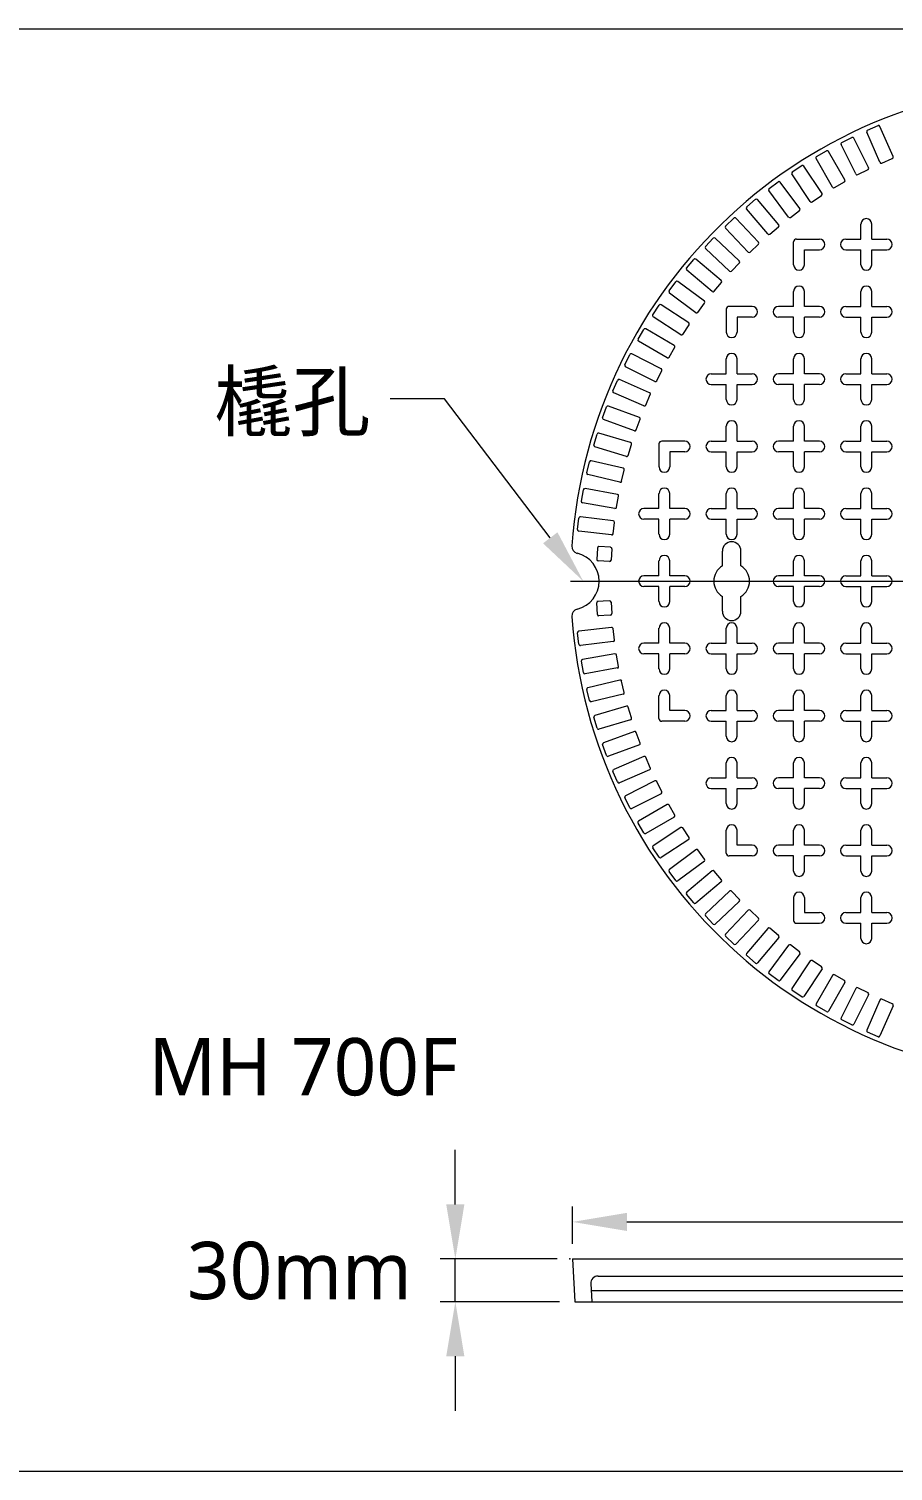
# Model space of a CAD drawing. Header units: millimetres. Extents: x 4664 to 8864, y -38 to 2932.
# Drawn here: x 7445 to 7746, y 2042 to 2545 of the extents above; entities that cross this region are included whole.
import ezdxf

# ---------------------------------------------------------------- set-up
doc = ezdxf.new("R2010")
doc.units = ezdxf.units.MM
doc.styles.add('AEH', font='kaiu.ttf')
doc.styles.add('微軟正黑體-20', font='Microsoft JhengHei.ttf', dxfattribs={"height": 20})
doc.styles.add('微軟正黑體-30', font='Microsoft JhengHei.ttf', dxfattribs={"height": 30})

msp = doc.modelspace()

# ---------------------------------------------------------------- linework, layer by layer
at = {"lineweight": 5}
for p, q in [((6850.34, 2544.88), (8022.99, 2544.88)), ((7737.53, 2509.53), (7741.2, 2511.12)), ((7746.41, 2500.3), (7741.86, 2510.86)), ((7728.5, 2505.19), (7732.08, 2506.99)), ((7737.91, 2496.49), (7732.75, 2506.77)), ((7741.82, 2498.32), (7737.27, 2508.88)), ((7719.74, 2500.34), (7723.2, 2502.34)), ((7729.63, 2492.2), (7723.89, 2502.15)), ((7733.44, 2494.25), (7728.28, 2504.52)), ((7711.27, 2494.98), (7714.62, 2497.18)), ((7721.63, 2487.43), (7715.31, 2497.03)), ((7725.3, 2489.7), (7719.56, 2499.66)), ((7734.11, 2494.03), (7737.68, 2495.82)), ((7742.48, 2498.06), (7746.15, 2499.64)), ((7703.13, 2489.14), (7706.34, 2491.53)), ((7713.91, 2482.2), (7707.04, 2491.42)), ((7717.45, 2484.68), (7711.13, 2494.29)), ((7725.99, 2489.52), (7729.45, 2491.51)), ((7709.9, 2479.22), (7703.03, 2488.44)), ((7718.14, 2484.54), (7721.48, 2486.74)), ((7702.68, 2473.32), (7695.29, 2482.13)), ((7695.35, 2482.83), (7698.41, 2485.41)), ((7706.51, 2476.54), (7699.12, 2485.34)), ((7710.6, 2479.11), (7713.81, 2481.5)), ((7687.94, 2476.09), (7690.85, 2478.83)), ((7699.45, 2470.45), (7691.56, 2478.81)), ((7703.38, 2473.26), (7706.45, 2475.83)), ((7735.22, 2471.55), (7735.22, 2476.8)), ((7738.97, 2471.55), (7738.97, 2476.8)), ((7680.94, 2468.92), (7683.69, 2471.83)), ((7692.76, 2463.96), (7684.39, 2471.85)), ((7695.81, 2467.02), (7687.92, 2475.38)), ((7711.72, 2462.55), (7711.72, 2470.55)), ((7712.72, 2471.55), (7720.72, 2471.55)), ((7729.97, 2471.55), (7735.22, 2471.55)), ((7738.97, 2471.55), (7744.22, 2471.55)), ((7689.32, 2460.33), (7680.96, 2468.22)), ((7696.52, 2467), (7699.43, 2469.74)), ((7715.47, 2467.8), (7720.72, 2467.8)), ((7715.47, 2462.55), (7715.47, 2467.8)), ((7729.97, 2467.8), (7735.22, 2467.8)), ((7735.22, 2462.55), (7735.22, 2467.8)), ((7738.97, 2467.8), (7744.22, 2467.8)), ((7738.97, 2462.55), (7738.97, 2467.8)), ((7674.37, 2461.36), (7676.94, 2464.42)), ((7683.24, 2453.27), (7674.43, 2460.66)), ((7686.45, 2457.1), (7677.64, 2464.49)), ((7690.03, 2460.35), (7692.78, 2463.25)), ((7668.25, 2453.43), (7670.63, 2456.64)), ((7680.56, 2449.88), (7671.33, 2456.74)), ((7683.94, 2453.33), (7686.51, 2456.39)), ((7677.57, 2445.87), (7668.35, 2452.73)), ((7711.72, 2448.05), (7711.72, 2453.3)), ((7715.47, 2448.05), (7715.47, 2453.3)), ((7735.22, 2448.05), (7735.22, 2453.3)), ((7738.97, 2448.05), (7738.97, 2453.3)), ((7662.6, 2445.16), (7664.79, 2448.5)), ((7675.09, 2442.32), (7665.49, 2448.64)), ((7678.27, 2445.97), (7680.66, 2449.18)), ((7688.23, 2447.05), (7688.23, 2439.05)), ((7697.23, 2448.05), (7689.23, 2448.05)), ((7711.72, 2448.05), (7706.47, 2448.05)), ((7720.72, 2448.05), (7715.47, 2448.05)), ((7729.97, 2448.05), (7735.22, 2448.05)), ((7738.97, 2448.05), (7744.22, 2448.05)), ((7672.34, 2438.15), (7662.74, 2444.47)), ((7673.04, 2438.29), (7675.23, 2441.63)), ((7691.98, 2444.3), (7691.98, 2439.05)), ((7697.23, 2444.3), (7691.98, 2444.3)), ((7711.72, 2444.3), (7706.47, 2444.3)), ((7711.72, 2439.05), (7711.72, 2444.3)), ((7720.72, 2444.3), (7715.47, 2444.3)), ((7715.47, 2439.05), (7715.47, 2444.3)), ((7729.97, 2444.3), (7735.22, 2444.3)), ((7735.22, 2439.05), (7735.22, 2444.3)), ((7738.97, 2444.3), (7744.22, 2444.3)), ((7738.97, 2439.05), (7738.97, 2444.3)), ((7657.44, 2436.57), (7659.44, 2440.03)), ((7667.58, 2430.14), (7657.62, 2435.89)), ((7670.08, 2434.47), (7660.12, 2440.22)), ((7652.78, 2427.7), (7654.58, 2431.27)), ((7665.52, 2426.33), (7655.25, 2431.49)), ((7668.26, 2430.32), (7670.26, 2433.79)), ((7663.28, 2421.87), (7653.01, 2427.03)), ((7663.95, 2422.09), (7665.75, 2425.66)), ((7688.23, 2424.56), (7688.23, 2429.8)), ((7691.98, 2424.56), (7691.98, 2429.8)), ((7711.72, 2424.56), (7711.72, 2429.8)), ((7715.47, 2424.56), (7715.47, 2429.8)), ((7735.22, 2424.56), (7735.22, 2429.8)), ((7738.97, 2424.56), (7738.97, 2429.8)), ((7648.66, 2418.57), (7650.24, 2422.24)), ((7661.45, 2417.95), (7650.9, 2422.5)), ((7682.98, 2424.56), (7688.23, 2424.56)), ((7682.98, 2420.81), (7688.23, 2420.81)), ((7688.23, 2415.56), (7688.23, 2420.81)), ((7691.98, 2424.56), (7697.23, 2424.56)), ((7691.98, 2420.81), (7697.23, 2420.81)), ((7691.98, 2415.56), (7691.98, 2420.81)), ((7711.72, 2424.56), (7706.47, 2424.56)), ((7711.72, 2420.81), (7706.47, 2420.81)), ((7711.72, 2415.56), (7711.72, 2420.81)), ((7720.72, 2424.56), (7715.47, 2424.56)), ((7720.72, 2420.81), (7715.47, 2420.81)), ((7715.47, 2415.56), (7715.47, 2420.81)), ((7729.97, 2424.56), (7735.22, 2424.56)), ((7729.97, 2420.81), (7735.22, 2420.81)), ((7735.22, 2415.56), (7735.22, 2420.81)), ((7738.97, 2424.56), (7744.22, 2424.56)), ((7738.97, 2420.81), (7744.22, 2420.81)), ((7738.97, 2415.56), (7738.97, 2420.81)), ((7659.47, 2413.36), (7648.92, 2417.91)), ((7660.13, 2413.62), (7661.71, 2417.29)), ((7645.07, 2409.22), (7646.43, 2412.98)), ((7657.88, 2409.34), (7647.07, 2413.27)), ((7656.17, 2404.64), (7645.36, 2408.58)), ((7656.81, 2404.94), (7658.18, 2408.7)), ((7688.23, 2401.06), (7688.23, 2406.31)), ((7691.98, 2401.06), (7691.98, 2406.31)), ((7711.72, 2401.06), (7711.72, 2406.31)), ((7715.47, 2401.06), (7715.47, 2406.31)), ((7735.22, 2401.06), (7735.22, 2406.31)), ((7738.97, 2401.06), (7738.97, 2406.31)), ((7642.02, 2399.67), (7643.17, 2403.5)), ((7654.81, 2400.54), (7643.79, 2403.84)), ((7673.73, 2401.06), (7665.73, 2401.06)), ((7682.98, 2401.06), (7688.23, 2401.06)), ((7691.98, 2401.06), (7697.23, 2401.06)), ((7711.72, 2401.06), (7706.47, 2401.06)), ((7720.72, 2401.06), (7715.47, 2401.06)), ((7729.97, 2401.06), (7735.22, 2401.06)), ((7738.97, 2401.06), (7744.22, 2401.06)), ((7653.37, 2395.75), (7642.36, 2399.05)), ((7654, 2396.09), (7655.14, 2399.92)), ((7664.73, 2400.06), (7664.73, 2392.06)), ((7668.48, 2397.31), (7668.48, 2392.06)), ((7673.73, 2397.31), (7668.48, 2397.31)), ((7682.98, 2397.31), (7688.23, 2397.31)), ((7688.23, 2392.06), (7688.23, 2397.31)), ((7691.98, 2397.31), (7697.23, 2397.31)), ((7691.98, 2392.06), (7691.98, 2397.31)), ((7711.72, 2397.31), (7706.47, 2397.31)), ((7711.72, 2392.06), (7711.72, 2397.31)), ((7720.72, 2397.31), (7715.47, 2397.31)), ((7715.47, 2392.06), (7715.47, 2397.31)), ((7729.97, 2397.31), (7735.22, 2397.31)), ((7735.22, 2392.06), (7735.22, 2397.31)), ((7738.97, 2397.31), (7744.22, 2397.31)), ((7738.97, 2392.06), (7738.97, 2397.31)), ((7639.54, 2389.97), (7640.47, 2393.86)), ((7652.26, 2391.58), (7641.07, 2394.23)), ((7651.7, 2387.08), (7652.63, 2390.97)), ((7651.1, 2386.71), (7639.92, 2389.36)), ((7637.63, 2380.13), (7638.33, 2384.07)), ((7650.23, 2382.48), (7638.91, 2384.48)), ((7649.94, 2377.96), (7650.63, 2381.9)), ((7664.73, 2377.57), (7664.73, 2382.81)), ((7668.48, 2377.57), (7668.48, 2382.81)), ((7688.23, 2377.57), (7688.23, 2382.81)), ((7691.98, 2377.57), (7691.98, 2382.81)), ((7711.72, 2377.57), (7711.72, 2382.81)), ((7715.47, 2377.57), (7715.47, 2382.81)), ((7735.22, 2377.57), (7735.22, 2382.81)), ((7738.97, 2377.57), (7738.97, 2382.81)), ((7649.36, 2377.56), (7638.04, 2379.55)), ((7664.73, 2377.57), (7659.48, 2377.57)), ((7673.73, 2377.57), (7668.48, 2377.57)), ((7682.98, 2377.57), (7688.23, 2377.57)), ((7691.98, 2377.57), (7697.23, 2377.57)), ((7711.72, 2377.57), (7706.47, 2377.57)), ((7720.72, 2377.57), (7715.47, 2377.57)), ((7729.97, 2377.57), (7735.22, 2377.57)), ((7738.97, 2377.57), (7744.22, 2377.57)), ((7636.3, 2370.2), (7636.76, 2374.17)), ((7648.73, 2373.28), (7637.31, 2374.61)), ((7648.71, 2368.75), (7649.17, 2372.72)), ((7664.73, 2373.82), (7659.48, 2373.82)), ((7664.73, 2368.57), (7664.73, 2373.82)), ((7673.73, 2373.82), (7668.48, 2373.82)), ((7668.48, 2368.57), (7668.48, 2373.82)), ((7682.98, 2373.82), (7688.23, 2373.82)), ((7688.23, 2368.57), (7688.23, 2373.82)), ((7691.98, 2373.82), (7697.23, 2373.82)), ((7691.98, 2368.57), (7691.98, 2373.82)), ((7711.72, 2373.82), (7706.47, 2373.82)), ((7711.72, 2368.57), (7711.72, 2373.82)), ((7720.72, 2373.82), (7715.47, 2373.82)), ((7715.47, 2368.57), (7715.47, 2373.82)), ((7729.97, 2373.82), (7735.22, 2373.82)), ((7735.22, 2368.57), (7735.22, 2373.82)), ((7738.97, 2373.82), (7744.22, 2373.82)), ((7738.97, 2368.57), (7738.97, 2373.82)), ((7648.15, 2368.31), (7636.73, 2369.65)), ((7643.26, 2363.77), (7643.02, 2359.78)), ((7647.78, 2364.01), (7643.78, 2364.24)), ((7648.25, 2363.48), (7648.01, 2359.49)), ((7686.85, 2357.53), (7686.85, 2362.69)), ((7693.35, 2357.53), (7693.35, 2362.69)), ((7647.49, 2359.02), (7643.49, 2359.25)), ((7664.73, 2354.07), (7664.73, 2359.32)), ((7668.48, 2354.07), (7668.48, 2359.32)), ((7711.72, 2354.07), (7711.72, 2359.32)), ((7715.47, 2354.07), (7715.47, 2359.32)), ((7735.22, 2354.07), (7735.22, 2359.32)), ((7738.97, 2354.07), (7738.97, 2359.32)), ((7633.86, 2352.2), (7981.29, 2352.2)), ((7664.73, 2354.07), (7659.48, 2354.07)), ((7664.73, 2350.32), (7659.48, 2350.32)), ((7664.73, 2345.07), (7664.73, 2350.32)), ((7673.73, 2354.07), (7668.48, 2354.07)), ((7673.73, 2350.32), (7668.48, 2350.32)), ((7668.48, 2345.07), (7668.48, 2350.32)), ((7711.72, 2354.07), (7706.47, 2354.07)), ((7711.72, 2350.32), (7706.47, 2350.32)), ((7711.72, 2345.07), (7711.72, 2350.32)), ((7720.72, 2354.07), (7715.47, 2354.07)), ((7720.72, 2350.32), (7715.47, 2350.32)), ((7715.47, 2345.07), (7715.47, 2350.32)), ((7729.97, 2354.07), (7735.22, 2354.07)), ((7729.97, 2350.32), (7735.22, 2350.32)), ((7735.22, 2345.07), (7735.22, 2350.32)), ((7738.97, 2354.07), (7744.22, 2354.07)), ((7738.97, 2350.32), (7744.22, 2350.32)), ((7738.97, 2345.07), (7738.97, 2350.32)), ((7647.49, 2345.37), (7642.99, 2345.11)), ((7648.01, 2344.9), (7648.25, 2340.91)), ((7686.85, 2341.7), (7686.85, 2346.86)), ((7693.35, 2341.7), (7693.35, 2346.86)), ((7643.26, 2340.62), (7643.02, 2344.61)), ((7647.78, 2340.38), (7643.29, 2340.12)), ((7648.15, 2336.08), (7636.73, 2334.74)), ((7649.17, 2331.67), (7648.71, 2335.64)), ((7664.73, 2330.57), (7664.73, 2335.82)), ((7668.48, 2330.57), (7668.48, 2335.82)), ((7688.23, 2330.57), (7688.23, 2335.82)), ((7691.98, 2330.57), (7691.98, 2335.82)), ((7711.72, 2330.57), (7711.72, 2335.82)), ((7715.47, 2330.57), (7715.47, 2335.82)), ((7735.22, 2330.57), (7735.22, 2335.82)), ((7738.97, 2330.57), (7738.97, 2335.82)), ((7636.76, 2330.22), (7636.3, 2334.19)), ((7648.73, 2331.11), (7637.31, 2329.78)), ((7664.73, 2330.57), (7659.48, 2330.57)), ((7673.73, 2330.57), (7668.48, 2330.57)), ((7682.98, 2330.57), (7688.23, 2330.57)), ((7691.98, 2330.57), (7697.23, 2330.57)), ((7711.72, 2330.57), (7706.47, 2330.57)), ((7720.72, 2330.57), (7715.47, 2330.57)), ((7729.97, 2330.57), (7735.22, 2330.57)), ((7738.97, 2330.57), (7744.22, 2330.57)), ((7649.36, 2326.84), (7638.04, 2324.84)), ((7650.63, 2322.49), (7649.94, 2326.43)), ((7664.73, 2326.83), (7659.48, 2326.83)), ((7664.73, 2321.58), (7664.73, 2326.83)), ((7673.73, 2326.83), (7668.48, 2326.83)), ((7668.48, 2321.58), (7668.48, 2326.83)), ((7682.98, 2326.83), (7688.23, 2326.83)), ((7688.23, 2321.58), (7688.23, 2326.83)), ((7691.98, 2326.83), (7697.23, 2326.83)), ((7691.98, 2321.58), (7691.98, 2326.83)), ((7711.72, 2326.83), (7706.47, 2326.83)), ((7711.72, 2321.58), (7711.72, 2326.83)), ((7720.72, 2326.83), (7715.47, 2326.83)), ((7715.47, 2321.58), (7715.47, 2326.83)), ((7729.97, 2326.83), (7735.22, 2326.83)), ((7735.22, 2321.58), (7735.22, 2326.83)), ((7738.97, 2326.83), (7744.22, 2326.83)), ((7738.97, 2321.58), (7738.97, 2326.83)), ((7638.33, 2320.32), (7637.63, 2324.26)), ((7650.23, 2321.91), (7638.91, 2319.92)), ((7651.1, 2317.68), (7639.92, 2315.03)), ((7652.63, 2313.42), (7651.7, 2317.31)), ((7640.47, 2310.53), (7639.54, 2314.43)), ((7652.26, 2312.81), (7641.07, 2310.16)), ((7664.73, 2304.33), (7664.73, 2312.33)), ((7668.48, 2307.08), (7668.48, 2312.33)), ((7688.23, 2307.08), (7688.23, 2312.33)), ((7691.98, 2307.08), (7691.98, 2312.33)), ((7711.72, 2307.08), (7711.72, 2312.33)), ((7715.47, 2307.08), (7715.47, 2312.33)), ((7735.22, 2307.08), (7735.22, 2312.33)), ((7738.97, 2307.08), (7738.97, 2312.33)), ((7643.17, 2300.89), (7642.02, 2304.72)), ((7653.37, 2308.64), (7642.36, 2305.34)), ((7655.14, 2304.47), (7654, 2308.3)), ((7673.73, 2307.08), (7668.48, 2307.08)), ((7682.98, 2307.08), (7688.23, 2307.08)), ((7691.98, 2307.08), (7697.23, 2307.08)), ((7711.72, 2307.08), (7706.47, 2307.08)), ((7720.72, 2307.08), (7715.47, 2307.08)), ((7729.97, 2307.08), (7735.22, 2307.08)), ((7738.97, 2307.08), (7744.22, 2307.08)), ((7654.81, 2303.85), (7643.79, 2300.55)), ((7656.17, 2299.75), (7645.36, 2295.81)), ((7673.73, 2303.33), (7665.73, 2303.33)), ((7682.98, 2303.33), (7688.23, 2303.33)), ((7688.23, 2298.08), (7688.23, 2303.33)), ((7691.98, 2303.33), (7697.23, 2303.33)), ((7691.98, 2298.08), (7691.98, 2303.33)), ((7711.72, 2303.33), (7706.47, 2303.33)), ((7711.72, 2298.08), (7711.72, 2303.33)), ((7720.72, 2303.33), (7715.47, 2303.33)), ((7715.47, 2298.08), (7715.47, 2303.33)), ((7729.97, 2303.33), (7735.22, 2303.33)), ((7735.22, 2298.08), (7735.22, 2303.33)), ((7738.97, 2303.33), (7744.22, 2303.33)), ((7738.97, 2298.08), (7738.97, 2303.33)), ((7646.43, 2291.42), (7645.07, 2295.17)), ((7657.88, 2295.05), (7647.07, 2291.12)), ((7658.18, 2295.69), (7656.81, 2299.45)), ((7659.47, 2291.03), (7648.92, 2286.48)), ((7661.71, 2287.1), (7660.13, 2290.77)), ((7650.24, 2282.15), (7648.66, 2285.82)), ((7661.45, 2286.44), (7650.9, 2281.89)), ((7688.23, 2283.58), (7688.23, 2288.83)), ((7691.98, 2283.58), (7691.98, 2288.83)), ((7711.72, 2283.58), (7711.72, 2288.83)), ((7715.47, 2283.58), (7715.47, 2288.83)), ((7735.22, 2283.58), (7735.22, 2288.83)), ((7738.97, 2283.58), (7738.97, 2288.83)), ((7663.28, 2282.52), (7653.01, 2277.36)), ((7665.75, 2278.73), (7663.95, 2282.3)), ((7682.98, 2283.58), (7688.23, 2283.58)), ((7682.98, 2279.84), (7688.23, 2279.84)), ((7688.23, 2274.59), (7688.23, 2279.84)), ((7691.98, 2283.58), (7697.23, 2283.58)), ((7691.98, 2279.84), (7697.23, 2279.84)), ((7691.98, 2274.59), (7691.98, 2279.84)), ((7711.72, 2283.58), (7706.47, 2283.58)), ((7711.72, 2279.84), (7706.47, 2279.84)), ((7711.72, 2274.59), (7711.72, 2279.84)), ((7720.72, 2283.58), (7715.47, 2283.58)), ((7720.72, 2279.84), (7715.47, 2279.84)), ((7715.47, 2274.59), (7715.47, 2279.84)), ((7729.97, 2283.58), (7735.22, 2283.58)), ((7729.97, 2279.84), (7735.22, 2279.84)), ((7735.22, 2274.59), (7735.22, 2279.84)), ((7738.97, 2283.58), (7744.22, 2283.58)), ((7738.97, 2279.84), (7744.22, 2279.84)), ((7738.97, 2274.59), (7738.97, 2279.84)), ((7654.58, 2273.12), (7652.78, 2276.69)), ((7665.52, 2278.06), (7655.25, 2272.9)), ((7667.58, 2274.25), (7657.62, 2268.5)), ((7670.08, 2269.92), (7660.12, 2264.17)), ((7670.26, 2270.61), (7668.26, 2274.07)), ((7659.44, 2264.36), (7657.44, 2267.82)), ((7672.34, 2266.24), (7662.74, 2259.92)), ((7675.23, 2262.76), (7673.04, 2266.1)), ((7688.23, 2257.34), (7688.23, 2265.34)), ((7691.98, 2260.09), (7691.98, 2265.34)), ((7711.72, 2260.09), (7711.72, 2265.34)), ((7715.47, 2260.09), (7715.47, 2265.34)), ((7735.22, 2260.09), (7735.22, 2265.34)), ((7738.97, 2260.09), (7738.97, 2265.34)), ((7664.79, 2255.89), (7662.6, 2259.23)), ((7675.09, 2262.07), (7665.49, 2255.75)), ((7697.23, 2260.09), (7691.98, 2260.09)), ((7711.72, 2260.09), (7706.47, 2260.09)), ((7720.72, 2260.09), (7715.47, 2260.09)), ((7729.97, 2260.09), (7735.22, 2260.09)), ((7738.97, 2260.09), (7744.22, 2260.09)), ((7677.57, 2258.53), (7668.35, 2251.66)), ((7680.56, 2254.52), (7671.33, 2247.65)), ((7680.66, 2255.21), (7678.27, 2258.42)), ((7697.23, 2256.34), (7689.23, 2256.34)), ((7711.72, 2256.34), (7706.47, 2256.34)), ((7711.72, 2251.09), (7711.72, 2256.34)), ((7720.72, 2256.34), (7715.47, 2256.34)), ((7715.47, 2251.09), (7715.47, 2256.34)), ((7729.97, 2256.34), (7735.22, 2256.34)), ((7735.22, 2251.09), (7735.22, 2256.34)), ((7738.97, 2256.34), (7744.22, 2256.34)), ((7738.97, 2251.09), (7738.97, 2256.34)), ((7670.63, 2247.75), (7668.25, 2250.96)), ((7683.24, 2251.12), (7674.43, 2243.73)), ((7686.51, 2248), (7683.94, 2251.06)), ((7686.45, 2247.3), (7677.64, 2239.9)), ((7676.94, 2239.97), (7674.37, 2243.03)), ((7689.32, 2244.07), (7680.96, 2236.18)), ((7692.76, 2240.43), (7684.39, 2232.54)), ((7692.78, 2241.14), (7690.03, 2244.05)), ((7711.72, 2241.84), (7711.72, 2233.84)), ((7715.47, 2241.84), (7715.47, 2236.59)), ((7735.22, 2236.59), (7735.22, 2241.84)), ((7738.97, 2236.59), (7738.97, 2241.84)), ((7683.69, 2232.56), (7680.94, 2235.47)), ((7695.81, 2237.37), (7687.92, 2229.01)), ((7699.43, 2234.65), (7696.52, 2237.39)), ((7715.47, 2236.59), (7720.72, 2236.59)), ((7729.97, 2236.59), (7735.22, 2236.59)), ((7738.97, 2236.59), (7744.22, 2236.59)), ((7699.45, 2233.94), (7691.56, 2225.58)), ((7702.68, 2231.07), (7695.29, 2222.26)), ((7706.45, 2228.56), (7703.38, 2231.13)), ((7712.72, 2232.84), (7720.72, 2232.84)), ((7729.97, 2232.84), (7735.22, 2232.84)), ((7735.22, 2227.6), (7735.22, 2232.84)), ((7738.97, 2232.84), (7744.22, 2232.84)), ((7738.97, 2227.6), (7738.97, 2232.84)), ((7690.85, 2225.56), (7687.94, 2228.3)), ((7706.51, 2227.86), (7699.12, 2219.05)), ((7709.9, 2225.17), (7703.03, 2215.95)), ((7713.81, 2222.89), (7710.6, 2225.28)), ((7698.41, 2218.99), (7695.35, 2221.56)), ((7713.91, 2222.19), (7707.04, 2212.97)), ((7717.45, 2219.71), (7711.13, 2210.1)), ((7721.48, 2217.65), (7718.14, 2219.85)), ((7706.34, 2212.86), (7703.13, 2215.25)), ((7721.63, 2216.96), (7715.31, 2207.36)), ((7725.3, 2214.69), (7719.56, 2204.74)), ((7729.45, 2212.88), (7725.99, 2214.88)), ((7714.62, 2207.21), (7711.27, 2209.41)), ((7729.63, 2212.19), (7723.89, 2202.24)), ((7733.44, 2210.14), (7728.28, 2199.87)), ((7737.68, 2208.57), (7734.11, 2210.36)), ((7723.2, 2202.05), (7719.74, 2204.05)), ((7737.91, 2207.9), (7732.75, 2197.62)), ((7741.82, 2206.07), (7737.27, 2195.51)), ((7746.41, 2204.09), (7741.86, 2193.53)), ((7746.15, 2204.75), (7742.48, 2206.33)), ((7732.08, 2197.4), (7728.5, 2199.2)), ((7741.2, 2193.27), (7737.53, 2194.86)), ((7593.65, 2134.78), (7593.65, 2153.8)), ((7634.53, 2121.08), (7634.53, 2134)), ((7653.55, 2128.67), (7961.6, 2128.67)), ((7629.21, 2115.76), (7588.32, 2115.76)), ((7593.65, 2100.82), (7593.65, 2115.76)), ((7634.53, 2115.76), (7635.32, 2100.82)), ((7634.53, 2115.76), (7980.62, 2115.76)), ((7643.45, 2109.78), (7801.28, 2109.78)), ((7640.97, 2107.16), (7641.3, 2100.82)), ((7641.09, 2104.8), (7974.06, 2104.8)), ((7629.99, 2100.82), (7588.32, 2100.82)), ((7635.32, 2100.82), (7979.84, 2100.82)), ((7593.65, 2081.8), (7593.65, 2062.78)), ((6850.34, 2041.72), (8022.99, 2041.72))]:
    msp.add_line(p, q, dxfattribs=at)
msp.add_lwpolyline([(7626.78, 2367.33), (7589.91, 2415.82), (7570.89, 2415.82)], dxfattribs=at)
for centre, radius, start, end in [((7807.58, 2352.2), 173.71, 4.0689, 175.9311), ((7741.4, 2510.66), 0.5, 23.3333, 113.3333), ((7732.3, 2506.54), 0.5, 26.6667, 116.6667), ((7737.73, 2509.08), 0.5, 113.3333, 203.3333), ((7723.45, 2501.9), 0.5, 30, 120), ((7728.73, 2504.75), 0.5, 116.6667, 206.6667), ((7714.89, 2496.76), 0.5, 33.3333, 123.3333), ((7719.99, 2499.91), 0.5, 120, 210), ((7737.46, 2496.27), 0.5, 296.6667, 26.6667), ((7742.28, 2498.52), 0.5, 203.3333, 293.3333), ((7745.96, 2500.1), 0.5, 293.3333, 23.3333), ((7706.64, 2491.13), 0.5, 36.6667, 126.6667), ((7711.55, 2494.56), 0.5, 123.3333, 213.3333), ((7729.2, 2491.95), 0.5, 300, 30), ((7733.89, 2494.47), 0.5, 206.6667, 296.6667), ((7703.43, 2488.74), 0.5, 126.6667, 216.6667), ((7721.21, 2487.15), 0.5, 303.3333, 33.3333), ((7725.74, 2489.95), 0.5, 210, 300), ((7695.67, 2482.45), 0.5, 130, 220), ((7698.73, 2485.02), 0.5, 40, 130), ((7713.51, 2481.9), 0.5, 306.6667, 36.6667), ((7717.87, 2484.96), 0.5, 213.3333, 303.3333), ((7688.29, 2475.72), 0.5, 133.3333, 223.3333), ((7691.19, 2478.47), 0.5, 43.3333, 133.3333), ((7706.12, 2476.21), 0.5, 310, 40), ((7710.3, 2479.52), 0.5, 216.6667, 306.6667), ((7737.09, 2476.8), 1.87, 0, 180), ((7684.05, 2471.49), 0.5, 46.6667, 136.6667), ((7703.06, 2473.64), 0.5, 220, 310), ((7712.72, 2470.55), 1, 90, 180), ((7720.72, 2469.67), 1.87, 270, 90), ((7729.97, 2469.67), 1.87, 90, 270), ((7744.22, 2469.67), 1.87, 270, 90), ((7681.3, 2468.58), 0.5, 136.6667, 226.6667), ((7696.18, 2467.36), 0.5, 223.3333, 313.3333), ((7699.08, 2470.11), 0.5, 313.3333, 43.3333), ((7674.75, 2461.04), 0.5, 140, 230), ((7677.32, 2464.1), 0.5, 50, 140), ((7692.41, 2463.6), 0.5, 316.6667, 46.6667), ((7713.6, 2462.55), 1.87, 180, 0), ((7737.09, 2462.55), 1.87, 180, 0), ((7671.04, 2456.34), 0.5, 53.3333, 143.3333), ((7686.13, 2456.71), 0.5, 320, 50), ((7689.67, 2460.69), 0.5, 226.6667, 316.6667), ((7668.65, 2453.13), 0.5, 143.3333, 233.3333), ((7683.56, 2453.65), 0.5, 230, 320), ((7713.6, 2453.3), 1.87, 0, 180), ((7737.09, 2453.3), 1.87, 0, 180), ((7665.21, 2448.23), 0.5, 56.6667, 146.6667), ((7677.87, 2446.27), 0.5, 233.3333, 323.3333), ((7680.26, 2449.47), 0.5, 323.3333, 53.3333), ((7689.23, 2447.05), 1, 90, 180), ((7697.23, 2446.18), 1.87, 270, 90), ((7706.47, 2446.18), 1.87, 90, 270), ((7720.72, 2446.18), 1.87, 270, 90), ((7729.97, 2446.18), 1.87, 90, 270), ((7744.22, 2446.18), 1.87, 270, 90), ((7663.01, 2444.88), 0.5, 146.6667, 236.6667), ((7674.82, 2441.91), 0.5, 326.6667, 56.6667), ((7657.87, 2436.32), 0.5, 150, 240), ((7659.87, 2439.78), 0.5, 60, 150), ((7672.62, 2438.57), 0.5, 236.6667, 326.6667), ((7690.1, 2439.05), 1.87, 180, 0), ((7713.6, 2439.05), 1.87, 180, 0), ((7737.09, 2439.05), 1.87, 180, 0), ((7655.03, 2431.05), 0.5, 63.3333, 153.3333), ((7667.83, 2430.57), 0.5, 240, 330), ((7669.83, 2434.04), 0.5, 330, 60), ((7690.1, 2429.8), 1.87, 0, 180), ((7713.6, 2429.8), 1.87, 0, 180), ((7737.09, 2429.8), 1.87, 0, 180), ((7653.23, 2427.47), 0.5, 153.3333, 243.3333), ((7665.3, 2425.89), 0.5, 333.3333, 63.3333), ((7650.7, 2422.04), 0.5, 66.6667, 156.6667), ((7663.51, 2422.31), 0.5, 243.3333, 333.3333), ((7682.98, 2422.68), 1.87, 90, 270), ((7697.23, 2422.68), 1.87, 270, 90), ((7706.47, 2422.68), 1.87, 90, 270), ((7720.72, 2422.68), 1.87, 270, 90), ((7729.97, 2422.68), 1.87, 90, 270), ((7744.22, 2422.68), 1.87, 270, 90), ((7649.11, 2418.37), 0.5, 156.6667, 246.6667), ((7661.26, 2417.49), 0.5, 336.6667, 66.6667), ((7690.1, 2415.56), 1.87, 180, 0), ((7713.6, 2415.56), 1.87, 180, 0), ((7737.09, 2415.56), 1.87, 180, 0), ((7646.9, 2412.8), 0.5, 70, 160), ((7659.67, 2413.82), 0.5, 246.6667, 336.6667), ((7645.53, 2409.05), 0.5, 160, 250), ((7657.71, 2408.87), 0.5, 340, 70), ((7690.1, 2406.31), 1.87, 0, 180), ((7713.6, 2406.31), 1.87, 0, 180), ((7737.09, 2406.31), 1.87, 0, 180), ((7643.65, 2403.36), 0.5, 73.3333, 163.3333), ((7654.66, 2400.06), 0.5, 343.3333, 73.3333), ((7656.34, 2405.11), 0.5, 250, 340), ((7665.73, 2400.06), 1, 90, 180), ((7673.73, 2399.19), 1.87, 270, 90), ((7682.98, 2399.19), 1.87, 90, 270), ((7697.23, 2399.19), 1.87, 270, 90), ((7706.47, 2399.19), 1.87, 90, 270), ((7720.72, 2399.19), 1.87, 270, 90), ((7729.97, 2399.19), 1.87, 90, 270), ((7744.22, 2399.19), 1.87, 270, 90), ((7642.5, 2399.53), 0.5, 163.3333, 253.3333), ((7653.52, 2396.23), 0.5, 253.3333, 343.3333), ((7640.95, 2393.74), 0.5, 76.6667, 166.6667), ((7652.14, 2391.09), 0.5, 346.6667, 76.6667), ((7666.61, 2392.06), 1.87, 180, 0), ((7690.1, 2392.06), 1.87, 180, 0), ((7713.6, 2392.06), 1.87, 180, 0), ((7737.09, 2392.06), 1.87, 180, 0), ((7640.03, 2389.85), 0.5, 166.6667, 256.6667), ((7651.22, 2387.2), 0.5, 256.6667, 346.6667), ((7638.12, 2380.04), 0.5, 170, 260), ((7638.82, 2383.98), 0.5, 80, 170), ((7650.14, 2381.99), 0.5, 350, 80), ((7666.61, 2382.81), 1.87, 0, 180), ((7690.1, 2382.81), 1.87, 0, 180), ((7713.6, 2382.81), 1.87, 0, 180), ((7737.09, 2382.81), 1.87, 0, 180), ((7649.45, 2378.05), 0.5, 260, 350), ((7659.48, 2375.69), 1.87, 90, 270), ((7673.73, 2375.69), 1.87, 270, 90), ((7682.98, 2375.69), 1.87, 90, 270), ((7697.23, 2375.69), 1.87, 270, 90), ((7706.47, 2375.69), 1.87, 90, 270), ((7720.72, 2375.69), 1.87, 270, 90), ((7729.97, 2375.69), 1.87, 90, 270), ((7744.22, 2375.69), 1.87, 270, 90), ((7636.79, 2370.14), 0.5, 173.3333, 263.3333), ((7637.26, 2374.12), 0.5, 83.3333, 173.3333), ((7648.68, 2372.78), 0.5, 353.3333, 83.3333), ((7648.21, 2368.81), 0.5, 263.3333, 353.3333), ((7666.61, 2368.57), 1.87, 180, 0), ((7690.1, 2362.69), 3.25, 0, 180), ((7690.1, 2368.57), 1.87, 180, 0), ((7713.6, 2368.57), 1.87, 180, 0), ((7737.09, 2368.57), 1.87, 180, 0), ((7636.79, 2364.34), 2.5, 175.9311, 256.4359), ((7633.86, 2352.2), 10, 283.5641, 76.4359), ((7643.76, 2363.74), 0.5, 86.6667, 176.6667), ((7647.75, 2363.51), 0.5, 356.6667, 86.6667), ((7666.61, 2359.32), 1.87, 0, 180), ((7713.6, 2359.32), 1.87, 0, 180), ((7737.09, 2359.32), 1.87, 0, 180), ((7643.52, 2359.75), 0.5, 176.6667, 266.6667), ((7647.52, 2359.52), 0.5, 266.6667, 356.6667), ((7690.1, 2352.2), 6.25, 121.3323, 238.6677), ((7690.1, 2352.2), 6.25, 301.3323, 58.6677), ((7659.48, 2352.2), 1.87, 90, 270), ((7673.73, 2352.2), 1.87, 270, 90), ((7706.47, 2352.2), 1.87, 90, 270), ((7720.72, 2352.2), 1.87, 270, 90), ((7729.97, 2352.2), 1.87, 90, 270), ((7744.22, 2352.2), 1.87, 270, 90), ((7643.52, 2344.64), 0.5, 93.3333, 183.3333), ((7647.52, 2344.88), 0.5, 3.3333, 93.3333), ((7666.61, 2345.07), 1.87, 180, 0), ((7713.6, 2345.07), 1.87, 180, 0), ((7737.09, 2345.07), 1.87, 180, 0), ((7636.79, 2340.05), 2.5, 103.5641, 184.0689), ((7807.58, 2352.2), 173.71, 184.0689, 355.9311), ((7643.76, 2340.65), 0.5, 183.3333, 273.3333), ((7647.75, 2340.88), 0.5, 273.3333, 3.3333), ((7690.1, 2341.7), 3.25, 180, 0), ((7636.79, 2334.25), 0.5, 96.6667, 186.6667), ((7648.21, 2335.58), 0.5, 6.6667, 96.6667), ((7666.61, 2335.82), 1.87, 0, 180), ((7690.1, 2335.82), 1.87, 0, 180), ((7713.6, 2335.82), 1.87, 0, 180), ((7737.09, 2335.82), 1.87, 0, 180), ((7637.26, 2330.27), 0.5, 186.6667, 276.6667), ((7648.68, 2331.61), 0.5, 276.6667, 6.6667), ((7659.48, 2328.7), 1.87, 90, 270), ((7673.73, 2328.7), 1.87, 270, 90), ((7682.98, 2328.7), 1.87, 90, 270), ((7697.23, 2328.7), 1.87, 270, 90), ((7706.47, 2328.7), 1.87, 90, 270), ((7720.72, 2328.7), 1.87, 270, 90), ((7729.97, 2328.7), 1.87, 90, 270), ((7744.22, 2328.7), 1.87, 270, 90), ((7638.12, 2324.35), 0.5, 100, 190), ((7649.45, 2326.34), 0.5, 10, 100), ((7638.82, 2320.41), 0.5, 190, 280), ((7650.14, 2322.4), 0.5, 280, 10), ((7666.61, 2321.58), 1.87, 180, 0), ((7690.1, 2321.58), 1.87, 180, 0), ((7713.6, 2321.58), 1.87, 180, 0), ((7737.09, 2321.58), 1.87, 180, 0), ((7640.03, 2314.54), 0.5, 103.3333, 193.3333), ((7651.22, 2317.19), 0.5, 13.3333, 103.3333), ((7640.95, 2310.65), 0.5, 193.3333, 283.3333), ((7652.14, 2313.3), 0.5, 283.3333, 13.3333), ((7666.61, 2312.33), 1.87, 0, 180), ((7690.1, 2312.33), 1.87, 0, 180), ((7713.6, 2312.33), 1.87, 0, 180), ((7737.09, 2312.33), 1.87, 0, 180), ((7642.5, 2304.86), 0.5, 106.6667, 196.6667), ((7653.52, 2308.16), 0.5, 16.6667, 106.6667), ((7673.73, 2305.21), 1.87, 270, 90), ((7682.98, 2305.21), 1.87, 90, 270), ((7697.23, 2305.21), 1.87, 270, 90), ((7706.47, 2305.21), 1.87, 90, 270), ((7720.72, 2305.21), 1.87, 270, 90), ((7729.97, 2305.21), 1.87, 90, 270), ((7744.22, 2305.21), 1.87, 270, 90), ((7643.65, 2301.03), 0.5, 196.6667, 286.6667), ((7654.66, 2304.33), 0.5, 286.6667, 16.6667), ((7656.34, 2299.28), 0.5, 20, 110), ((7665.73, 2304.33), 1, 180, 270), ((7645.53, 2295.34), 0.5, 110, 200), ((7657.71, 2295.52), 0.5, 290, 20), ((7690.1, 2298.08), 1.87, 180, 0), ((7713.6, 2298.08), 1.87, 180, 0), ((7737.09, 2298.08), 1.87, 180, 0), ((7646.9, 2291.59), 0.5, 200, 290), ((7659.67, 2290.57), 0.5, 23.3333, 113.3333), ((7690.1, 2288.83), 1.87, 0, 180), ((7713.6, 2288.83), 1.87, 0, 180), ((7737.09, 2288.83), 1.87, 0, 180), ((7649.11, 2286.02), 0.5, 113.3333, 203.3333), ((7661.26, 2286.9), 0.5, 293.3333, 23.3333), ((7650.7, 2282.35), 0.5, 203.3333, 293.3333), ((7663.51, 2282.08), 0.5, 26.6667, 116.6667), ((7682.98, 2281.71), 1.87, 90, 270), ((7697.23, 2281.71), 1.87, 270, 90), ((7706.47, 2281.71), 1.87, 90, 270), ((7720.72, 2281.71), 1.87, 270, 90), ((7729.97, 2281.71), 1.87, 90, 270), ((7744.22, 2281.71), 1.87, 270, 90), ((7653.23, 2276.92), 0.5, 116.6667, 206.6667), ((7665.3, 2278.5), 0.5, 296.6667, 26.6667), ((7667.83, 2273.82), 0.5, 30, 120), ((7690.1, 2274.59), 1.87, 180, 0), ((7713.6, 2274.59), 1.87, 180, 0), ((7737.09, 2274.59), 1.87, 180, 0), ((7655.03, 2273.34), 0.5, 206.6667, 296.6667), ((7669.83, 2270.36), 0.5, 300, 30), ((7657.87, 2268.07), 0.5, 120, 210), ((7659.87, 2264.61), 0.5, 210, 300), ((7672.62, 2265.83), 0.5, 33.3333, 123.3333), ((7690.1, 2265.34), 1.87, 0, 180), ((7713.6, 2265.34), 1.87, 0, 180), ((7737.09, 2265.34), 1.87, 0, 180), ((7663.01, 2259.51), 0.5, 123.3333, 213.3333), ((7674.82, 2262.48), 0.5, 303.3333, 33.3333), ((7697.23, 2258.21), 1.87, 270, 90), ((7706.47, 2258.21), 1.87, 90, 270), ((7720.72, 2258.21), 1.87, 270, 90), ((7729.97, 2258.21), 1.87, 90, 270), ((7744.22, 2258.21), 1.87, 270, 90), ((7665.21, 2256.17), 0.5, 213.3333, 303.3333), ((7677.87, 2258.12), 0.5, 36.6667, 126.6667), ((7680.26, 2254.92), 0.5, 306.6667, 36.6667), ((7689.23, 2257.34), 1, 180, 270), ((7668.65, 2251.26), 0.5, 126.6667, 216.6667), ((7683.56, 2250.74), 0.5, 40, 130), ((7713.6, 2251.09), 1.87, 180, 0), ((7737.09, 2251.09), 1.87, 180, 0), ((7671.04, 2248.05), 0.5, 216.6667, 306.6667), ((7686.13, 2247.68), 0.5, 310, 40), ((7689.67, 2243.7), 0.5, 43.3333, 133.3333), ((7674.75, 2243.35), 0.5, 130, 220), ((7677.32, 2240.29), 0.5, 220, 310), ((7692.41, 2240.79), 0.5, 313.3333, 43.3333), ((7713.6, 2241.84), 1.87, 0, 180), ((7737.09, 2241.84), 1.87, 0, 180), ((7681.3, 2235.81), 0.5, 133.3333, 223.3333), ((7696.18, 2237.03), 0.5, 46.6667, 136.6667), ((7699.08, 2234.29), 0.5, 316.6667, 46.6667), ((7720.72, 2234.72), 1.87, 270, 90), ((7729.97, 2234.72), 1.87, 90, 270), ((7744.22, 2234.72), 1.87, 270, 90), ((7684.05, 2232.9), 0.5, 223.3333, 313.3333), ((7703.06, 2230.75), 0.5, 50, 140), ((7712.72, 2233.84), 1, 180, 270), ((7688.29, 2228.67), 0.5, 136.6667, 226.6667), ((7691.19, 2225.92), 0.5, 226.6667, 316.6667), ((7706.12, 2228.18), 0.5, 320, 50), ((7710.3, 2224.88), 0.5, 53.3333, 143.3333), ((7737.09, 2227.6), 1.87, 180, 0), ((7695.67, 2221.94), 0.5, 140, 230), ((7698.73, 2219.37), 0.5, 230, 320), ((7713.51, 2222.49), 0.5, 323.3333, 53.3333), ((7717.87, 2219.43), 0.5, 56.6667, 146.6667), ((7703.43, 2215.65), 0.5, 143.3333, 233.3333), ((7721.21, 2217.24), 0.5, 326.6667, 56.6667), ((7725.74, 2214.44), 0.5, 60, 150), ((7706.64, 2213.26), 0.5, 233.3333, 323.3333), ((7711.55, 2209.83), 0.5, 146.6667, 236.6667), ((7729.2, 2212.44), 0.5, 330, 60), ((7733.89, 2209.92), 0.5, 63.3333, 153.3333), ((7714.89, 2207.63), 0.5, 236.6667, 326.6667), ((7719.99, 2204.49), 0.5, 150, 240), ((7737.46, 2208.12), 0.5, 333.3333, 63.3333), ((7742.28, 2205.87), 0.5, 66.6667, 156.6667), ((7745.96, 2204.29), 0.5, 336.6667, 66.6667), ((7723.45, 2202.49), 0.5, 240, 330), ((7728.73, 2199.64), 0.5, 153.3333, 243.3333), ((7732.3, 2197.85), 0.5, 243.3333, 333.3333), ((7737.73, 2195.32), 0.5, 156.6667, 246.6667), ((7741.4, 2193.73), 0.5, 246.6667, 336.6667), ((7643.45, 2107.29), 2.49, 90, 183)]:
    msp.add_arc(centre, radius, start, end, dxfattribs=at)
msp.add_point((7633.66, 2115.76), dxfattribs=at)
for points in [[(7629.31, 2369.25), (7638.3, 2352.2), (7624.26, 2365.41)], [(7590.48, 2134.78), (7596.82, 2134.78), (7593.65, 2115.76)], [(7653.55, 2131.84), (7653.55, 2125.5), (7634.53, 2128.67)], [(7590.48, 2081.8), (7596.82, 2081.8), (7593.65, 2100.82)]]:
    msp.add_solid(points, dxfattribs=at)

# ---------------------------------------------------------------- texts
at = {"lineweight": 5, "char_height": 20, "attachment_point": 1}
for s, width, insert, style in [('橇孔', 76.1401, (7509.48, 2424.91, -370.99), '微軟正黑體-30'), ('MH 700F', 111.1877, (7486.58, 2192.8, -370.99), '微軟正黑體-20')]:
    msp.add_mtext_dynamic_manual_height_columns(s, width=width, gutter_width=18.48, heights=[0], dxfattribs=dict(at, insert=insert, style=style))
at = {"lineweight": 5, "insert": (7539.23, 2111.58), "char_height": 20, "attachment_point": 5, "style": 'AEH'}
msp.add_mtext('{\\fMicrosoft JhengHei|b0|i0|c136|p34;\\C0;30mm}', dxfattribs=at)

doc.saveas('drawing.dxf')
